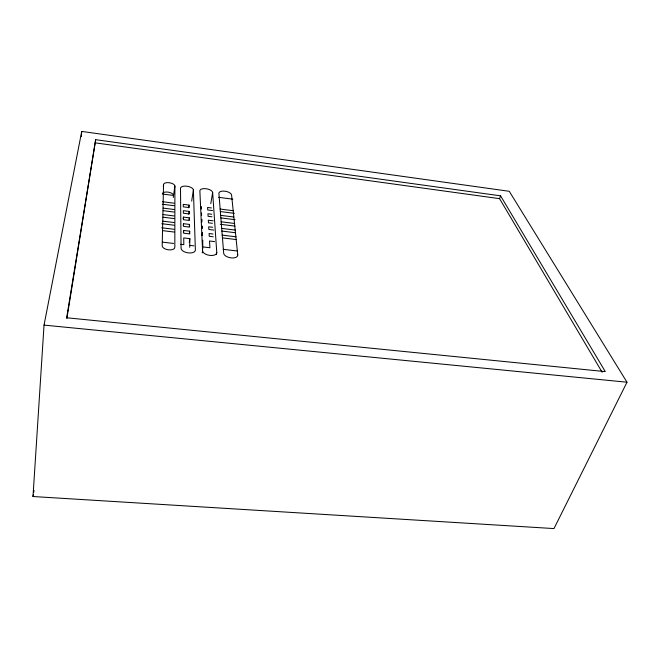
<?xml version="1.0" encoding="UTF-8"?>
<svg xmlns="http://www.w3.org/2000/svg" width="660" height="660" viewBox="0 0 660 660"><rect width="100%" height="100%" fill="white"/><g stroke="black" fill="none" stroke-linecap="round" stroke-linejoin="round"><path stroke-width="0.99" d="M174.892 186.062L174.834 247.302A6.377 3.209 8.8 0 1 168.473 249.818A6.377 3.209 8.8 0 1 162.195 245.817L163.548 184.577A5.726 2.582 9.2 0 1 169.249 182.729A5.726 2.582 9.2 0 1 174.892 186.062L173.258 197.48M33 496.526L44.038 325.108L81.724 131.423L509.264 191.301L627 382.206L553.987 528.577L33 496.526L33.338 494.497M81.312 136.529L81.724 131.423M66.858 318.59L95.667 139.681L500.585 195.847L605.294 371.613L66.668 317.765L95.667 139.681M163.292 186.466L163.548 184.577M183.15 218.938L183.43 217.099L189.346 217.841L189.412 220.457L183.472 219.722L183.43 217.099M183.241 225.547L183.521 223.699L189.511 224.433L189.577 227.114L183.562 226.38L183.521 223.699M183.331 232.312L183.62 230.447L189.676 231.181L189.742 233.929L183.661 233.195L183.62 230.447M188.612 207.809L189.032 205.095L183.249 204.361L183.29 206.861L189.09 207.595L189.032 205.095M188.76 214.129L189.189 211.398L183.34 210.655L183.381 213.221L189.247 213.955L189.189 211.398M191.672 201.085L193.388 190.03A6.518 2.954 9.7 0 0 186.879 186.211A6.518 2.954 9.7 0 0 180.502 188.347L181.071 248.325A7.235 3.655 9.5 0 0 188.306 252.887A7.235 3.655 9.5 0 0 195.385 250.008L193.388 190.03M189.057 219.673L189.346 217.841M189.214 226.281L189.511 224.433M189.379 233.046L189.676 231.181M189.263 242.401L189.857 238.648L183.727 237.913L183.818 244.654L180.757 244.291M189.709 247.351L189.857 238.648M200.904 208.444L201.201 206.646L201.316 209.146M201.49 221.215L201.787 219.384L201.91 222.007M201.787 227.824L202.092 225.984L202.216 228.665M201.944 235.513L202.405 232.733L202.529 235.471M33.685 492.476L34.023 490.446M202.736 248.894L202.752 240.199M202.24 252.871L202.587 250.849L199.873 190.88A6.476 2.937 10.3 0 1 206.093 188.735A6.476 2.937 10.3 0 1 212.652 192.547L216.769 252.524L216.414 254.529M210.787 203.651L212.652 192.547M602.143 372.257L499.579 198.66L500.585 195.847M44.038 325.108L627 382.206M162.344 242.113L173.596 243.449M190.022 245.388L193.949 245.858M203.065 246.939L209.905 247.748L209.517 241.007L214.566 241.609M223.187 249.323L237.493 251.014M162.484 230.629L174.174 232.039M213.254 236.775L209.245 236.288L209.088 233.541L213.073 234.028M222.362 237.872L236.329 239.563M161.824 223.715L173.984 225.209M213.799 230.084L208.849 229.474L208.692 226.792L212.636 227.279M221.818 231.066L235.628 232.757M161.725 227.782L173.976 229.276M222.139 235.125L236.041 236.816M163.045 214.566L174.009 215.927M213.188 220.803L208.312 220.201L208.469 222.824L212.38 223.303M221.075 221.785L234.663 223.476M162.987 217.181L174.001 218.551M220.308 224.285L234.935 226.099M162.896 221.158L173.993 222.519M221.603 228.385L235.348 230.076M163.185 208.123L174.025 209.484M211.794 214.244L207.941 213.757L208.09 216.315L211.959 216.802M220.613 215.35L233.788 217.008M163.127 210.68L174.017 212.05M220.82 217.915L235.067 219.697M162.344 201.696L174.034 203.189M211.39 207.941L207.578 207.454L207.727 209.962L212.512 210.565M220.11 209.047L233.137 210.705M162.286 204.204L174.034 205.689M220.316 211.555L234.399 213.337M162.269 194.007L173.547 195.459A5.692 2.615 9.1 0 0 168.679 192.225A5.692 2.615 9.1 0 0 162.484 193.347M218.617 197.323L232.823 199.171M95.378 142.874L499.579 198.66M201.49 212.941L201.605 215.507M216.769 252.524A7.177 3.63 10.2 0 1 209.888 255.403A7.177 3.63 10.2 0 1 202.587 250.849M237.757 254.991L231.577 195.022A6.435 2.92 10.8 0 0 224.969 191.21A6.435 2.92 10.8 0 0 218.897 193.363L223.699 253.333A7.136 3.597 10.9 0 0 231.066 257.878A7.136 3.597 10.9 0 0 237.757 254.991"/></g></svg>
